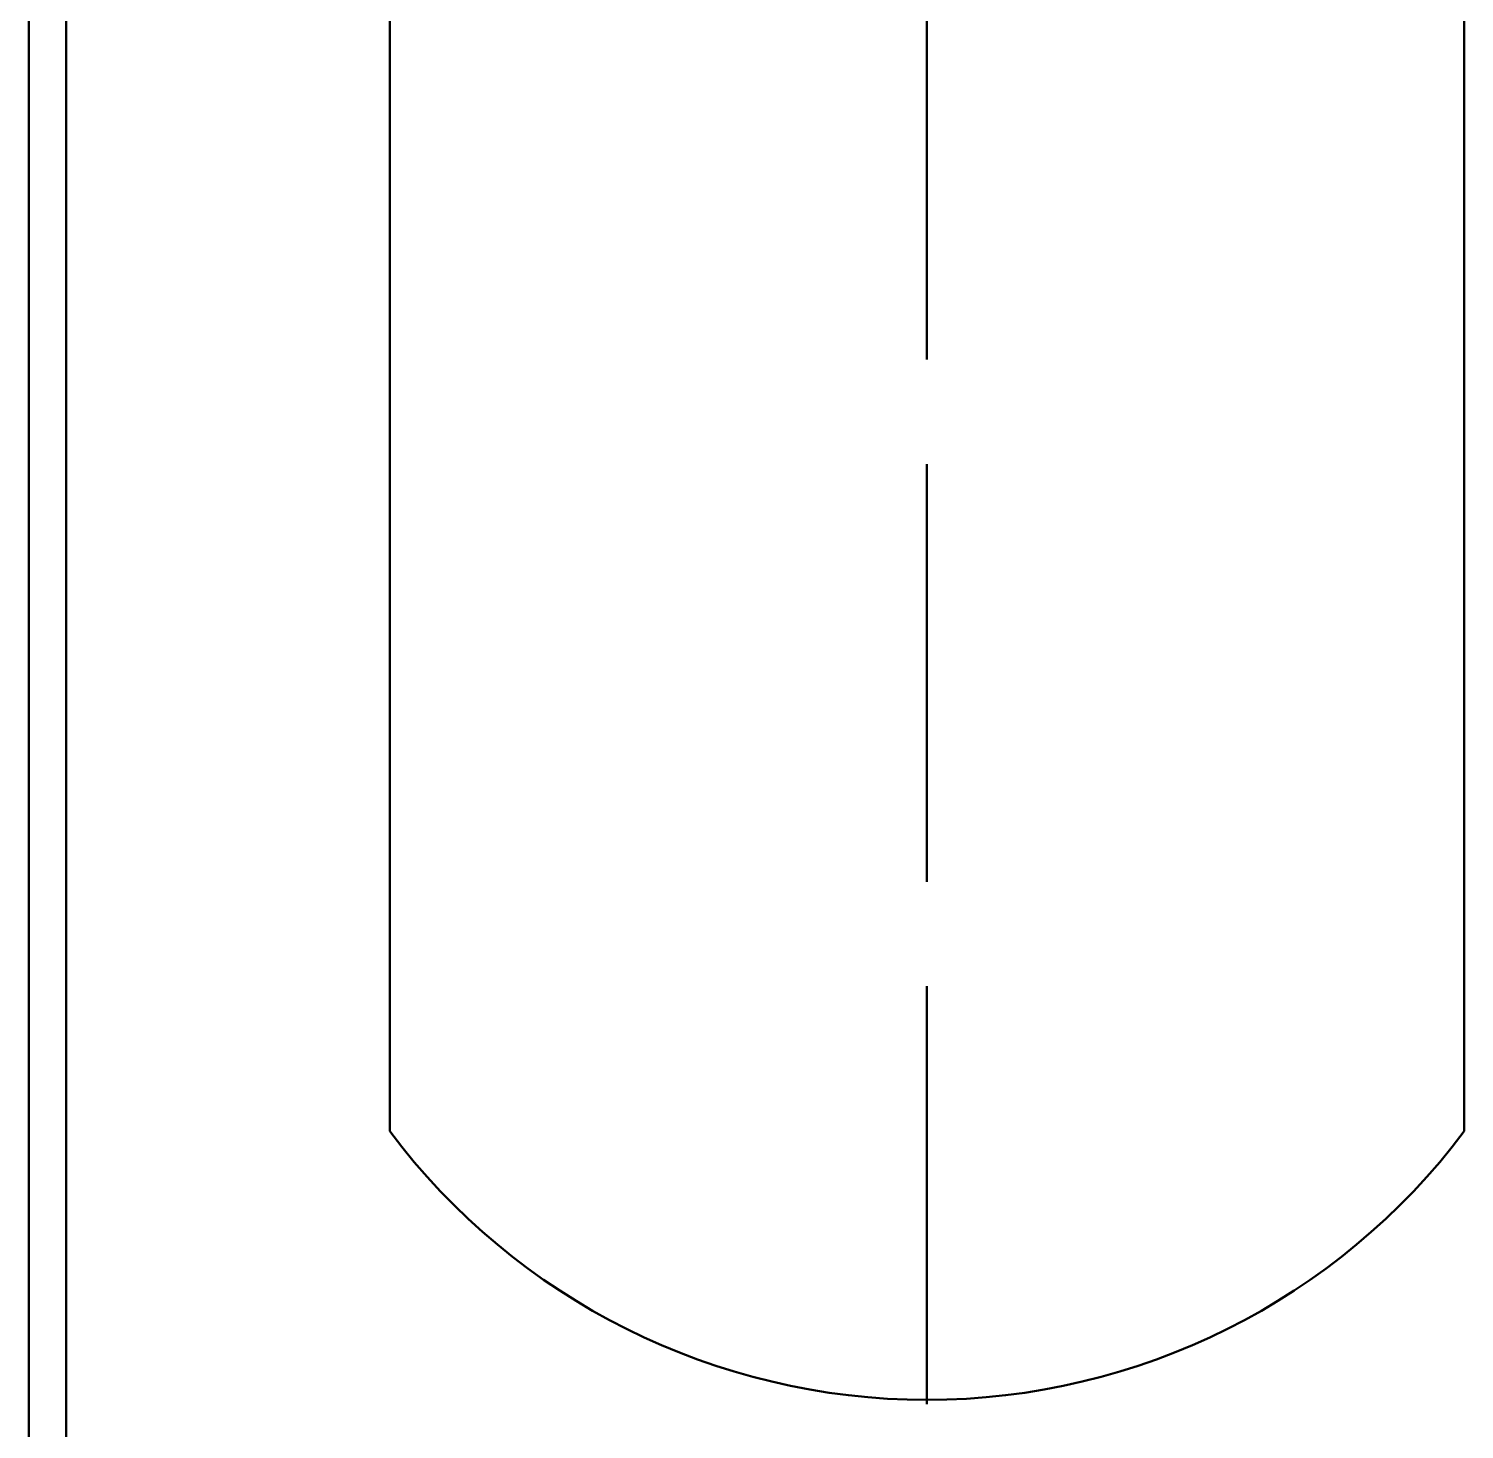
# Model space of a CAD drawing. Header units: millimetres. Extents: x 44692 to 659456, y -26273 to 37550.
# Drawn here: x 231617 to 241236, y -8883 to 504 of the extents above; entities that cross this region are included whole.
import ezdxf

# ---------------------------------------------------------------- set-up
doc = ezdxf.new("R2010")
doc.units = ezdxf.units.MM
doc.header["$LTSCALE"] = 100
doc.layers.add('Paredes', color=7, linetype='Continuous', lineweight=50)

msp = doc.modelspace()

# ---------------------------------------------------------------- linework, layer by layer
at = {"layer": 'Paredes'}
for p, q in [((231617, -16436.103), (231617, 37550)), ((231867, -16186.103), (231867, 37550)), ((234035.5, -6885.996), (234035.5, 25995.004)), ((241235.5, -6885.996), (241235.5, 6130.504)), ((237635.5, 1086.004), (237635.5, -1713.996)), ((237635.5, -2413.996), (237635.5, -5213.996)), ((237635.5, -5913.996), (237635.5, -8713.996))]:
    msp.add_line(p, q, dxfattribs=at)
msp.add_arc((237635.5, -4185.996), 4500, 216.8698976, 323.1301024, dxfattribs=at)

doc.saveas('drawing.dxf')
